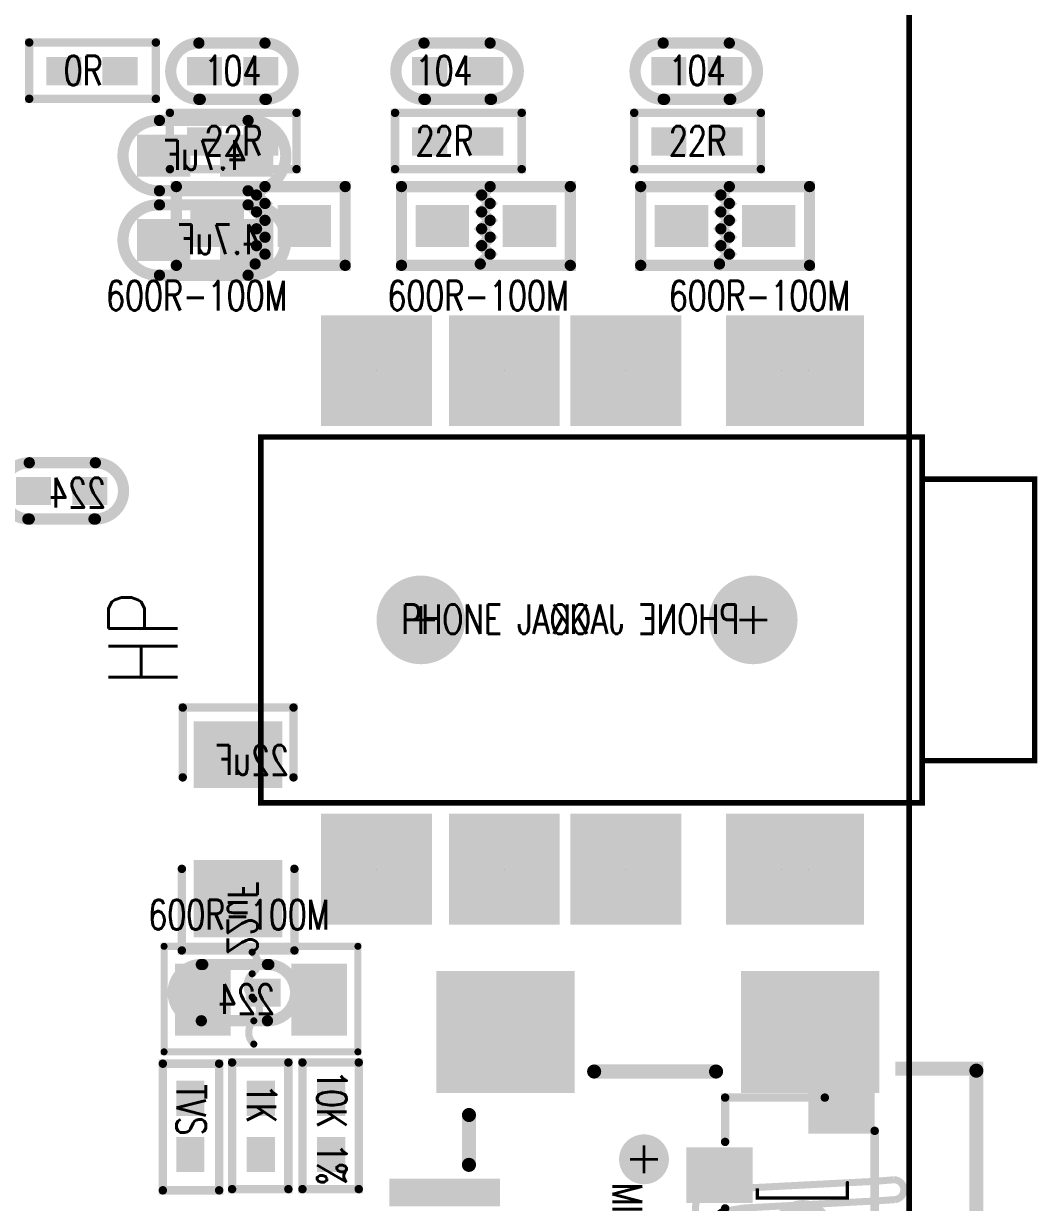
# Model space of a CAD drawing. Extents: x -10 to 105, y 1 to 70.
# Drawn here: x 84.87 to 103.17, y 33.17 to 54.45 of the extents above; entities that cross this region are included whole.
import ezdxf

# ---------------------------------------------------------------- set-up
doc = ezdxf.new("R2010")
doc.units = 0
doc.header["$MEASUREMENT"] = 0
doc.layers.get('0').update_dxf_attribs({"color": 4, "linetype": 'CONTINUOUS'})
for name, color, linetype in [('ATTRIBUTE_126', 56, 'CONTINUOUS'), ('ATTRIBUTE_129', 56, 'CONTINUOUS'), ('BOARD_OUTLINE_00', 4, 'CONTINUOUS'), ('DRIL_NPLTE_THRU_01', 16, 'CONTINUOUS'), ('DRIL_NPLTE_THRU_02', 3, 'CONTINUOUS'), ('DRIL_NPLTE_THRU_03', 96, 'CONTINUOUS'), ('DRIL_NPLTE_THRU_04', 146, 'CONTINUOUS'), ('DRIL_NPLTE_THRU_05', 2, 'CONTINUOUS'), ('DRIL_NPLTE_THRU_06', 186, 'CONTINUOUS'), ('DRIL_PLTE_THRU_01', 16, 'CONTINUOUS'), ('DRIL_PLTE_THRU_02', 3, 'CONTINUOUS'), ('DRIL_PLTE_THRU_03', 96, 'CONTINUOUS'), ('DRIL_PLTE_THRU_04', 146, 'CONTINUOUS'), ('DRIL_PLTE_THRU_05', 2, 'CONTINUOUS'), ('DRIL_PLTE_THRU_06', 186, 'CONTINUOUS'), ('DRIL_SYMBOL', 4, 'CONTINUOUS'), ('PADS_BOT', 150, 'CONTINUOUS'), ('PADS_INNER', 1, 'CONTINUOUS'), ('PADS_TOP', 1, 'CONTINUOUS'), ('PART_BOT_2DLINE_00', 56, 'CONTINUOUS'), ('PART_BOT_2DLINE_126', 56, 'CONTINUOUS'), ('PART_TOP_2DLINE_00', 56, 'CONTINUOUS'), ('PART_TOP_2DLINE_01', 56, 'CONTINUOUS'), ('PART_TOP_2DLINE_126', 56, 'CONTINUOUS'), ('TEXT_126', 56, 'CONTINUOUS')]:
    doc.layers.add(name, color=color, linetype=linetype)
doc.styles.add('W0$1016', font='simplex', dxfattribs={"width": 0.75})
doc.styles.add('W0$254', font='simplex', dxfattribs={"width": 0.75})

# ---------------------------------------------------------------- blocks, each defined once
blk = doc.blocks.new('BOARD_5725')
at = {"layer": 'BOARD_OUTLINE_00', "const_width": 0.1}
blk.add_lwpolyline([(-19.968, 1.016, 0.414214), (-18.952, 0), (79.016, 0, 0.414214), (80.032, 1.016), (80.032, 58.928, 0.414214), (79.016, 59.944), (-18.952, 59.944, 0.414214), (-19.968, 58.928)], format="xyb", close=True, dxfattribs=at)
blk = doc.blocks.new('SMOOTH_0$2032')
at = {"const_width": 0.1016}
blk.add_lwpolyline([(-0.0508, 0, 1), (0.0508, 0, 1)], format="xyb", close=True, dxfattribs=at)
blk = doc.blocks.new('PART_BODY_BOT_5733')
at = {"layer": 'PART_BOT_2DLINE_00', "const_width": 0.2032}
for points in [[(-0.6096, -0.508, -1), (-0.6096, 0.508)], [(0.5842, 0.508, -1), (0.5842, -0.508)]]:
    blk.add_lwpolyline(points, format="xyb", dxfattribs=at)
for points in [[(-0.6096, 0.508), (0.5842, 0.508)], [(-0.5842, -0.508), (0.6096, -0.508)]]:
    blk.add_lwpolyline(points, dxfattribs=at)
at = {"layer": 'PART_BOT_2DLINE_00'}
for p in [(-0.6096, 0.508), (-0.6096, 0.508), (0.5842, 0.508), (0.5842, 0.508), (-0.6096, -0.508), (-0.5842, -0.508), (0.5842, -0.508), (0.6096, -0.508)]:
    blk.add_blockref('SMOOTH_0$2032', p, dxfattribs=at)
blk = doc.blocks.new('DRIL_HOLE_0')
blk.add_lwpolyline([(0, 0, 1), (0, 0, 1)], format="xyb", close=True)
blk = doc.blocks.new('PAD_0')
blk.add_lwpolyline([(0, 0, 1), (0, 0, 1)], format="xyb", close=True)
blk = doc.blocks.new('PAD_2')
at = {"const_width": 0.508}
blk.add_lwpolyline([(-0.3175, 0), (0.3175, 0)], dxfattribs=at)
blk = doc.blocks.new('STK_BOT_8')
at = {"layer": 'DRIL_PLTE_THRU_01'}
blk.add_blockref('DRIL_HOLE_0', (0, 0), dxfattribs=at)
at = {"layer": 'DRIL_PLTE_THRU_02'}
blk.add_blockref('DRIL_HOLE_0', (0, 0), dxfattribs=at)
at = {"layer": 'DRIL_PLTE_THRU_03'}
blk.add_blockref('DRIL_HOLE_0', (0, 0), dxfattribs=at)
at = {"layer": 'DRIL_PLTE_THRU_04'}
blk.add_blockref('DRIL_HOLE_0', (0, 0), dxfattribs=at)
at = {"layer": 'DRIL_PLTE_THRU_05'}
blk.add_blockref('DRIL_HOLE_0', (0, 0), dxfattribs=at)
at = {"layer": 'DRIL_PLTE_THRU_06'}
blk.add_blockref('DRIL_HOLE_0', (0, 0), dxfattribs=at)
at = {"layer": 'PADS_BOT'}
blk.add_blockref('PAD_2', (0, 0), dxfattribs=at)
at = {"layer": 'PADS_INNER'}
blk.add_blockref('PAD_0', (0, 0), dxfattribs=at)
at = {"layer": 'PADS_TOP'}
blk.add_blockref('PAD_0', (0, 0), dxfattribs=at)
blk = doc.blocks.new('SYM_BOT_9')
for name, p in [('PART_BODY_BOT_5733', (0, 0)), ('STK_BOT_8', (-0.508, 0)), ('STK_BOT_8', (0.508, 0))]:
    blk.add_blockref(name, p)
blk = doc.blocks.new('PART_BOT_81')
blk.add_blockref('SYM_BOT_9', (0, 0))
at = {"layer": 'ATTRIBUTE_129', "style": 'W0$1016', "width": 0.75}
blk.add_text('224', height=0.5334, rotation=180, dxfattribs=at).set_placement((0.718, 0.383))
blk = doc.blocks.new('PART_BOT_87')
blk.add_blockref('SYM_BOT_9', (0, 0))
at = {"layer": 'ATTRIBUTE_129', "style": 'W0$1016', "width": 0.75}
blk.add_text('224', height=0.5334, dxfattribs=at).set_placement((-0.801, -0.297))
blk = doc.blocks.new('SMOOTH_0$1524')
at = {"const_width": 0.0762}
blk.add_lwpolyline([(-0.0381, 0, 1), (0.0381, 0, 1)], format="xyb", close=True, dxfattribs=at)
blk = doc.blocks.new('PART_BODY_BOT_5746')
at = {"layer": 'PART_BOT_2DLINE_126', "const_width": 0.152}
for points in [[(-0.762, 1.016), (-2.235, 1.016), (-2.235, -1.016), (-0.762, -1.016)], [(0.889, -1), (2.15, -1), (2.15, 1), (0.889, 1)]]:
    blk.add_lwpolyline(points, dxfattribs=at)
at = {"layer": 'PART_BOT_2DLINE_126'}
for p in [(-2.235, 1.016), (-0.762, 1.016), (0.889, 1), (2.15, 1), (-2.235, -1.016), (-0.762, -1.016), (0.889, -1), (2.15, -1)]:
    blk.add_blockref('SMOOTH_0$1524', p, dxfattribs=at)
blk = doc.blocks.new('PAD_14')
at = {"const_width": 1.399997}
blk.add_lwpolyline([(-0.799998, 0), (0.799998, 0)], dxfattribs=at)
blk = doc.blocks.new('STK_BOT_22')
at = {"layer": 'DRIL_PLTE_THRU_01'}
blk.add_blockref('DRIL_HOLE_0', (0, 0), dxfattribs=at)
at = {"layer": 'DRIL_PLTE_THRU_02'}
blk.add_blockref('DRIL_HOLE_0', (0, 0), dxfattribs=at)
at = {"layer": 'DRIL_PLTE_THRU_03'}
blk.add_blockref('DRIL_HOLE_0', (0, 0), dxfattribs=at)
at = {"layer": 'DRIL_PLTE_THRU_04'}
blk.add_blockref('DRIL_HOLE_0', (0, 0), dxfattribs=at)
at = {"layer": 'DRIL_PLTE_THRU_05'}
blk.add_blockref('DRIL_HOLE_0', (0, 0), dxfattribs=at)
at = {"layer": 'DRIL_PLTE_THRU_06'}
blk.add_blockref('DRIL_HOLE_0', (0, 0), dxfattribs=at)
at = {"layer": 'PADS_BOT', "rotation": 90}
blk.add_blockref('PAD_14', (0, 0), dxfattribs=at)
at = {"layer": 'PADS_INNER'}
blk.add_blockref('PAD_0', (0, 0), dxfattribs=at)
at = {"layer": 'PADS_TOP'}
blk.add_blockref('PAD_0', (0, 0), dxfattribs=at)
blk = doc.blocks.new('PAD_15')
at = {"const_width": 1.199997}
blk.add_lwpolyline([(-0.799998, 0), (0.799998, 0)], dxfattribs=at)
blk = doc.blocks.new('STK_BOT_21')
at = {"layer": 'DRIL_PLTE_THRU_01'}
blk.add_blockref('DRIL_HOLE_0', (0, 0), dxfattribs=at)
at = {"layer": 'DRIL_PLTE_THRU_02'}
blk.add_blockref('DRIL_HOLE_0', (0, 0), dxfattribs=at)
at = {"layer": 'DRIL_PLTE_THRU_03'}
blk.add_blockref('DRIL_HOLE_0', (0, 0), dxfattribs=at)
at = {"layer": 'DRIL_PLTE_THRU_04'}
blk.add_blockref('DRIL_HOLE_0', (0, 0), dxfattribs=at)
at = {"layer": 'DRIL_PLTE_THRU_05'}
blk.add_blockref('DRIL_HOLE_0', (0, 0), dxfattribs=at)
at = {"layer": 'DRIL_PLTE_THRU_06'}
blk.add_blockref('DRIL_HOLE_0', (0, 0), dxfattribs=at)
at = {"layer": 'PADS_BOT', "rotation": 90}
blk.add_blockref('PAD_15', (0, 0), dxfattribs=at)
at = {"layer": 'PADS_INNER'}
blk.add_blockref('PAD_0', (0, 0), dxfattribs=at)
at = {"layer": 'PADS_TOP'}
blk.add_blockref('PAD_0', (0, 0), dxfattribs=at)
blk = doc.blocks.new('SYM_BOT_22')
for name, p in [('STK_BOT_22', (-1.3, 0)), ('STK_BOT_21', (1.3, 0)), ('PART_BODY_BOT_5746', (0, 0))]:
    blk.add_blockref(name, p)
blk = doc.blocks.new('PART_BOT_137')
blk.add_blockref('SYM_BOT_22', (0, 0))
at = {"layer": 'ATTRIBUTE_129', "style": 'W0$1016', "width": 0.75}
blk.add_text('22uF', height=0.5334, rotation=270, dxfattribs=at).set_placement((0.938, 0.917))
blk.add_text('22uF', height=0.5334, dxfattribs=at).set_placement((-2.313, -0.185))
blk = doc.blocks.new('SMOOTH_0$127')
at = {"const_width": 0.0635}
blk.add_lwpolyline([(-0.03175, 0, 1), (0.03175, 0, 1)], format="xyb", close=True, dxfattribs=at)
blk = doc.blocks.new('PART_BODY_TOP_5756')
at = {"layer": 'PART_TOP_2DLINE_00', "const_width": 0.127}
blk.add_lwpolyline([(0.9652, 2), (0.9652, -1.5), (-0.9398, -1.5), (-0.9398, 2)], close=True, dxfattribs=at)
at = {"layer": 'PART_TOP_2DLINE_01', "const_width": 0.127}
for points in [[(-0.8, 0.38, -0.4368893), (-0.38, 0.38, 0.5177973), (0.01, 0.38)], [(0.05, 0.41, -0.437409), (0.47, 0.41, 0.5172441), (0.86, 0.41)]]:
    blk.add_lwpolyline(points, format="xyb", dxfattribs=at)
at = {"layer": 'PART_TOP_2DLINE_00'}
for p in [(-0.9398, 2), (0.9652, 2), (-0.9398, -1.5), (0.9652, -1.5)]:
    blk.add_blockref('SMOOTH_0$127', p, dxfattribs=at)
at = {"layer": 'PART_TOP_2DLINE_01'}
for p in [(-0.8, 0.38), (-0.38, 0.38), (0.01, 0.38), (0.05, 0.41), (0.47, 0.41), (0.86, 0.41)]:
    blk.add_blockref('SMOOTH_0$127', p, dxfattribs=at)
blk = doc.blocks.new('PAD_8')
at = {"const_width": 0.999998}
blk.add_lwpolyline([(-0.649986, 0), (0.649986, 0)], dxfattribs=at)
blk = doc.blocks.new('STK_TOP_41')
at = {"layer": 'DRIL_PLTE_THRU_01'}
blk.add_blockref('DRIL_HOLE_0', (0, 0), dxfattribs=at)
at = {"layer": 'DRIL_PLTE_THRU_02'}
blk.add_blockref('DRIL_HOLE_0', (0, 0), dxfattribs=at)
at = {"layer": 'DRIL_PLTE_THRU_03'}
blk.add_blockref('DRIL_HOLE_0', (0, 0), dxfattribs=at)
at = {"layer": 'DRIL_PLTE_THRU_04'}
blk.add_blockref('DRIL_HOLE_0', (0, 0), dxfattribs=at)
at = {"layer": 'DRIL_PLTE_THRU_05'}
blk.add_blockref('DRIL_HOLE_0', (0, 0), dxfattribs=at)
at = {"layer": 'DRIL_PLTE_THRU_06'}
blk.add_blockref('DRIL_HOLE_0', (0, 0), dxfattribs=at)
at = {"layer": 'PADS_BOT'}
blk.add_blockref('PAD_0', (0, 0), dxfattribs=at)
at = {"layer": 'PADS_INNER'}
blk.add_blockref('PAD_0', (0, 0), dxfattribs=at)
at = {"layer": 'PADS_TOP'}
blk.add_blockref('PAD_8', (0, 0), dxfattribs=at)
blk = doc.blocks.new('SYM_TOP_32')
for name, p in [('PART_BODY_TOP_5756', (0, 0)), ('STK_TOP_41', (0, 1.3)), ('STK_TOP_41', (0, -0.8))]:
    blk.add_blockref(name, p)
blk = doc.blocks.new('PART_TOP_236')
blk.add_blockref('SYM_TOP_32', (0, 0))
at = {"layer": 'ATTRIBUTE_126', "style": 'W0$1016', "width": 0.75}
blk.add_text('600R-100M', height=0.5334, rotation=270, dxfattribs=at).set_placement((1.27, 2.286))
blk = doc.blocks.new('PART_BODY_TOP_5731')
at = {"layer": 'PART_TOP_2DLINE_00', "const_width": 0.1524}
blk.add_lwpolyline([(-1.132078, -0.498094), (-1.132078, 0.517906), (1.153922, 0.517906), (1.153922, -0.498094)], close=True, dxfattribs=at)
at = {"layer": 'PART_TOP_2DLINE_00'}
for p in [(-1.132078, 0.517906), (1.153922, 0.517906), (-1.132078, -0.498094), (1.153922, -0.498094)]:
    blk.add_blockref('SMOOTH_0$1524', p, dxfattribs=at)
blk = doc.blocks.new('STK_TOP_8')
at = {"layer": 'DRIL_PLTE_THRU_01'}
blk.add_blockref('DRIL_HOLE_0', (0, 0), dxfattribs=at)
at = {"layer": 'DRIL_PLTE_THRU_02'}
blk.add_blockref('DRIL_HOLE_0', (0, 0), dxfattribs=at)
at = {"layer": 'DRIL_PLTE_THRU_03'}
blk.add_blockref('DRIL_HOLE_0', (0, 0), dxfattribs=at)
at = {"layer": 'DRIL_PLTE_THRU_04'}
blk.add_blockref('DRIL_HOLE_0', (0, 0), dxfattribs=at)
at = {"layer": 'DRIL_PLTE_THRU_05'}
blk.add_blockref('DRIL_HOLE_0', (0, 0), dxfattribs=at)
at = {"layer": 'DRIL_PLTE_THRU_06'}
blk.add_blockref('DRIL_HOLE_0', (0, 0), dxfattribs=at)
at = {"layer": 'PADS_BOT'}
blk.add_blockref('PAD_0', (0, 0), dxfattribs=at)
at = {"layer": 'PADS_INNER'}
blk.add_blockref('PAD_0', (0, 0), dxfattribs=at)
at = {"layer": 'PADS_TOP'}
blk.add_blockref('PAD_2', (0, 0), dxfattribs=at)
blk = doc.blocks.new('SYM_TOP_7')
for name, p in [('PART_BODY_TOP_5731', (0, 0)), ('STK_TOP_8', (-0.508, 0)), ('STK_TOP_8', (0.508, 0))]:
    blk.add_blockref(name, p)
blk = doc.blocks.new('PART_TOP_258')
blk.add_blockref('SYM_TOP_7', (0, 0))
at = {"layer": 'ATTRIBUTE_126', "style": 'W0$1016', "width": 0.75}
blk.add_text('10K 1%', height=0.5334, rotation=180, dxfattribs=at).set_placement((1.016, 0.254))
blk = doc.blocks.new('PART_TOP_261')
blk.add_blockref('SYM_TOP_7', (0, 0))
at = {"layer": 'ATTRIBUTE_126', "style": 'W0$1016', "width": 0.75}
blk.add_text('1K', height=0.5334, rotation=180, dxfattribs=at).set_placement((0.762, 0.254))
blk = doc.blocks.new('PART_TOP_303')
blk.add_blockref('SYM_TOP_7', (0, 0))
at = {"layer": 'ATTRIBUTE_126', "style": 'W0$1016', "width": 0.75}
blk.add_text('0R', height=0.5334, dxfattribs=at).set_placement((-0.508, -0.254))
blk = doc.blocks.new('SMOOTH_0$254')
at = {"const_width": 0.127}
blk.add_lwpolyline([(-0.0635, 0, 1), (0.0635, 0, 1)], format="xyb", close=True, dxfattribs=at)
blk = doc.blocks.new('SMOOTH_0$0599946667')
at = {"const_width": 0.03}
blk.add_lwpolyline([(-0.015, 0, 1), (0.015, 0, 1)], format="xyb", close=True, dxfattribs=at)
blk = doc.blocks.new('PART_BODY_TOP_5772')
at = {"layer": 'PART_TOP_2DLINE_126'}
for points, const_width in [([(-3.1, 0.56), (-2.2, 0.56)], 0.254), ([(2.1, 0.56), (3, 0.56)], 0.254), ([(-3.785, -3.9), (-3.785, -1.7)], 0.254), ([(3.785, -3.9), (3.785, -1.7)], 0.254), ([(-1.702, -6.273), (-1.448, -6.273), (-1.448, -4.647), (-1.499, -4.647), (-1.626, -4.647)], 0.06), ([(1.778, -6.273), (1.499, -6.273), (1.499, -4.647), (1.549, -4.647), (1.676, -4.647)], 0.06), ([(-3.785, -7.136), (-3.785, -8.6), (3.8, -8.6), (3.835, -8.6), (3.835, -7.136)], 0.254)]:
    blk.add_lwpolyline(points, dxfattribs=dict(at, const_width=const_width))
at = {"layer": 'PART_TOP_2DLINE_126', "const_width": 0.127}
blk.add_lwpolyline([(-1.275, -3.53, 0.414214), (-1.6, -3.855), (-1.753, -6.781), (-1.778, -7.136, 0.866227), (-1.422, -7.136), (-1.397, -6.781), (-1.27, -4.404), (-1.219, -4.085, -0.414214), (-1.044, -3.911), (1.095, -3.911, -0.414214), (1.27, -4.085), (1.321, -4.404), (1.448, -6.781), (1.473, -7.136, 0.930071), (1.831, -7.111), (1.803, -6.781), (1.651, -3.855, 0.414214), (1.325, -3.53)], format="xyb", close=True, dxfattribs=at)
at = {"layer": 'PART_TOP_2DLINE_126'}
for name, p in [('SMOOTH_0$254', (-3.1, 0.56)), ('SMOOTH_0$254', (-2.2, 0.56)), ('SMOOTH_0$254', (2.1, 0.56)), ('SMOOTH_0$254', (3, 0.56)), ('SMOOTH_0$254', (-3.785, -1.7)), ('SMOOTH_0$254', (3.785, -1.7)), ('SMOOTH_0$127', (-1.275, -3.53)), ('SMOOTH_0$254', (-3.785, -3.9)), ('SMOOTH_0$127', (-1.6, -3.855)), ('SMOOTH_0$254', (3.785, -3.9)), ('SMOOTH_0$127', (-1.219, -4.085)), ('SMOOTH_0$127', (-1.044, -3.911)), ('SMOOTH_0$127', (-1.27, -4.404)), ('SMOOTH_0$0599946667', (-1.499, -4.647)), ('SMOOTH_0$0599946667', (-1.448, -4.647)), ('SMOOTH_0$0599946667', (1.499, -4.647)), ('SMOOTH_0$0599946667', (1.549, -4.647)), ('SMOOTH_0$0599946667', (-1.702, -6.273)), ('SMOOTH_0$0599946667', (-1.448, -6.273)), ('SMOOTH_0$0599946667', (1.499, -6.273)), ('SMOOTH_0$0599946667', (1.778, -6.273)), ('SMOOTH_0$127', (-1.753, -6.781)), ('SMOOTH_0$127', (-1.397, -6.781)), ('SMOOTH_0$254', (-3.785, -7.136)), ('SMOOTH_0$127', (-1.778, -7.136)), ('SMOOTH_0$127', (-1.422, -7.136)), ('SMOOTH_0$254', (-3.785, -8.6)), ('SMOOTH_0$254', (3.8, -8.6))]:
    blk.add_blockref(name, p, dxfattribs=at)
blk = doc.blocks.new('PAD_36')
at = {"const_width": 0.5}
blk.add_lwpolyline([(-1, 0), (1, 0)], dxfattribs=at)
blk = doc.blocks.new('STK_TOP_59')
at = {"layer": 'DRIL_PLTE_THRU_01'}
blk.add_blockref('DRIL_HOLE_0', (0, 0), dxfattribs=at)
at = {"layer": 'DRIL_PLTE_THRU_02'}
blk.add_blockref('DRIL_HOLE_0', (0, 0), dxfattribs=at)
at = {"layer": 'DRIL_PLTE_THRU_03'}
blk.add_blockref('DRIL_HOLE_0', (0, 0), dxfattribs=at)
at = {"layer": 'DRIL_PLTE_THRU_04'}
blk.add_blockref('DRIL_HOLE_0', (0, 0), dxfattribs=at)
at = {"layer": 'DRIL_PLTE_THRU_05'}
blk.add_blockref('DRIL_HOLE_0', (0, 0), dxfattribs=at)
at = {"layer": 'DRIL_PLTE_THRU_06'}
blk.add_blockref('DRIL_HOLE_0', (0, 0), dxfattribs=at)
at = {"layer": 'PADS_BOT'}
blk.add_blockref('PAD_0', (0, 0), dxfattribs=at)
at = {"layer": 'PADS_INNER'}
blk.add_blockref('PAD_0', (0, 0), dxfattribs=at)
at = {"layer": 'PADS_TOP', "rotation": 90}
blk.add_blockref('PAD_36', (0, 0), dxfattribs=at)
blk = doc.blocks.new('PAD_37')
at = {"const_width": 2.2}
blk.add_lwpolyline([(-1.25, 0), (1.25, 0)], dxfattribs=at)
blk = doc.blocks.new('STK_TOP_60')
at = {"layer": 'DRIL_PLTE_THRU_01'}
blk.add_blockref('DRIL_HOLE_0', (0, 0), dxfattribs=at)
at = {"layer": 'DRIL_PLTE_THRU_02'}
blk.add_blockref('DRIL_HOLE_0', (0, 0), dxfattribs=at)
at = {"layer": 'DRIL_PLTE_THRU_03'}
blk.add_blockref('DRIL_HOLE_0', (0, 0), dxfattribs=at)
at = {"layer": 'DRIL_PLTE_THRU_04'}
blk.add_blockref('DRIL_HOLE_0', (0, 0), dxfattribs=at)
at = {"layer": 'DRIL_PLTE_THRU_05'}
blk.add_blockref('DRIL_HOLE_0', (0, 0), dxfattribs=at)
at = {"layer": 'DRIL_PLTE_THRU_06'}
blk.add_blockref('DRIL_HOLE_0', (0, 0), dxfattribs=at)
at = {"layer": 'PADS_BOT'}
blk.add_blockref('PAD_0', (0, 0), dxfattribs=at)
at = {"layer": 'PADS_INNER'}
blk.add_blockref('PAD_0', (0, 0), dxfattribs=at)
at = {"layer": 'PADS_TOP', "rotation": 90}
blk.add_blockref('PAD_37', (0, 0), dxfattribs=at)
blk = doc.blocks.new('DRIL_SYMBOL_0$899998')
at = {"layer": 'DRIL_SYMBOL', "const_width": 0.0508}
for points in [[(0, -0.254), (0, 0.254)], [(-0.254, 0), (0.254, 0)]]:
    blk.add_lwpolyline(points, dxfattribs=at)
blk = doc.blocks.new('DRIL_HOLE_0$899998')
at = {"const_width": 0.45}
blk.add_lwpolyline([(-0.225, 0, 1), (0.225, 0, 1)], format="xyb", close=True, dxfattribs=at)
blk.add_blockref('DRIL_SYMBOL_0$899998', (0, 0))
blk = doc.blocks.new('PAD_38')
at = {"const_width": 0.45}
blk.add_lwpolyline([(0, -0.225, 1), (0, 0.225, 1)], format="xyb", close=True, dxfattribs=at)
blk = doc.blocks.new('STK_TOP_61')
at = {"layer": 'DRIL_PLTE_THRU_01'}
blk.add_blockref('DRIL_HOLE_0$899998', (0, 0), dxfattribs=at)
at = {"layer": 'DRIL_PLTE_THRU_02'}
blk.add_blockref('DRIL_HOLE_0$899998', (0, 0), dxfattribs=at)
at = {"layer": 'DRIL_PLTE_THRU_03'}
blk.add_blockref('DRIL_HOLE_0$899998', (0, 0), dxfattribs=at)
at = {"layer": 'DRIL_PLTE_THRU_04'}
blk.add_blockref('DRIL_HOLE_0$899998', (0, 0), dxfattribs=at)
at = {"layer": 'DRIL_PLTE_THRU_05'}
blk.add_blockref('DRIL_HOLE_0$899998', (0, 0), dxfattribs=at)
at = {"layer": 'DRIL_PLTE_THRU_06'}
blk.add_blockref('DRIL_HOLE_0$899998', (0, 0), dxfattribs=at)
at = {"layer": 'PADS_BOT'}
blk.add_blockref('PAD_38', (0, 0), dxfattribs=at)
at = {"layer": 'PADS_INNER'}
blk.add_blockref('PAD_38', (0, 0), dxfattribs=at)
at = {"layer": 'PADS_TOP'}
blk.add_blockref('PAD_38', (0, 0), dxfattribs=at)
blk = doc.blocks.new('SYM_TOP_48')
for name, p in [('STK_TOP_60', (-4.5, -0.1)), ('STK_TOP_59', (-1.6, 1)), ('STK_TOP_59', (-0.8, 1)), ('STK_TOP_59', (0, 1)), ('STK_TOP_59', (0.8, 1)), ('STK_TOP_59', (1.6, 1)), ('STK_TOP_60', (4.5, -0.1)), ('PART_BODY_TOP_5772', (0, 0)), ('STK_TOP_61', (-2.2, -2.6)), ('STK_TOP_61', (2.2, -2.6)), ('STK_TOP_60', (-4.5, -5.6)), ('STK_TOP_60', (4.5, -5.6))]:
    blk.add_blockref(name, p)
blk = doc.blocks.new('PART_TOP_313')
blk.add_blockref('SYM_TOP_48', (0, 0))
at = {"layer": 'ATTRIBUTE_126', "style": 'W0$1016', "width": 0.75}
blk.add_text('MINI USB', height=0.5334, rotation=180, dxfattribs=at).set_placement((1.778, -2.032))
blk = doc.blocks.new('PART_BODY_TOP_5780')
at = {"layer": 'PART_TOP_2DLINE_00', "const_width": 0.1524}
blk.add_lwpolyline([(-1.132078, -0.498094), (-1.132078, 0.517906), (1.153922, 0.517906), (1.153922, -0.498094)], close=True, dxfattribs=at)
at = {"layer": 'PART_TOP_2DLINE_00'}
for p in [(-1.132078, 0.517906), (1.153922, 0.517906), (-1.132078, -0.498094), (1.153922, -0.498094)]:
    blk.add_blockref('SMOOTH_0$1524', p, dxfattribs=at)
blk = doc.blocks.new('SYM_TOP_56')
for name, p in [('PART_BODY_TOP_5780', (0, 0)), ('STK_TOP_8', (-0.508, 0)), ('STK_TOP_8', (0.508, 0))]:
    blk.add_blockref(name, p)
blk = doc.blocks.new('PART_TOP_331')
blk.add_blockref('SYM_TOP_56', (0, 0))
at = {"layer": 'ATTRIBUTE_126', "style": 'W0$1016', "width": 0.75}
blk.add_text('TVS', height=0.5334, dxfattribs=at).set_placement((-0.762, -0.254))
blk = doc.blocks.new('PART_BODY_TOP_5733')
at = {"layer": 'PART_TOP_2DLINE_00', "const_width": 0.2032}
for points in [[(-0.6096, -0.508, -1), (-0.6096, 0.508)], [(0.5842, 0.508, -1), (0.5842, -0.508)]]:
    blk.add_lwpolyline(points, format="xyb", dxfattribs=at)
for points in [[(-0.6096, 0.508), (0.5842, 0.508)], [(-0.5842, -0.508), (0.6096, -0.508)]]:
    blk.add_lwpolyline(points, dxfattribs=at)
at = {"layer": 'PART_TOP_2DLINE_00'}
for p in [(-0.6096, 0.508), (-0.6096, 0.508), (0.5842, 0.508), (0.5842, 0.508), (-0.6096, -0.508), (-0.5842, -0.508), (0.5842, -0.508), (0.6096, -0.508)]:
    blk.add_blockref('SMOOTH_0$2032', p, dxfattribs=at)
blk = doc.blocks.new('SYM_TOP_9')
for name, p in [('PART_BODY_TOP_5733', (0, 0)), ('STK_TOP_8', (-0.508, 0)), ('STK_TOP_8', (0.508, 0))]:
    blk.add_blockref(name, p)
blk = doc.blocks.new('PART_TOP_336')
blk.add_blockref('SYM_TOP_9', (0, 0))
at = {"layer": 'ATTRIBUTE_126', "style": 'W0$1016', "width": 0.75}
blk.add_text('104', height=0.5334, dxfattribs=at).set_placement((-0.508, -0.254))
blk = doc.blocks.new('PART_TOP_337')
blk.add_blockref('SYM_TOP_9', (0, 0))
at = {"layer": 'ATTRIBUTE_126', "style": 'W0$1016', "width": 0.75}
blk.add_text('104', height=0.5334, dxfattribs=at).set_placement((-0.762, -0.254))
blk = doc.blocks.new('PART_TOP_338')
blk.add_blockref('SYM_TOP_9', (0, 0))
at = {"layer": 'ATTRIBUTE_126', "style": 'W0$1016', "width": 0.75}
blk.add_text('104', height=0.5334, dxfattribs=at).set_placement((-0.508, -0.254))
blk = doc.blocks.new('PART_BODY_TOP_5783')
at = {"layer": 'PART_TOP_2DLINE_00', "const_width": 0.2032}
blk.add_lwpolyline([(-1.524, 0.7112), (1.524, 0.7112), (1.524, -0.7112), (-1.524, -0.7112)], close=True, dxfattribs=at)
blk.add_lwpolyline([(0.0762, 0.7112), (-0.0762, 0.5588), (0.0762, 0.4064), (-0.0762, 0.254), (0.0762, 0.1016), (-0.0762, -0.0508), (0.0762, -0.2032), (-0.0762, -0.3556), (0.0762, -0.508), (-0.1016, -0.6858)], dxfattribs=at)
at = {"layer": 'PART_TOP_2DLINE_00'}
for p in [(-1.524, 0.7112), (-0.0762, 0.5588), (0.0762, 0.7112), (1.524, 0.7112), (0.0762, 0.4064), (-0.0762, 0.254), (-0.0762, -0.0508), (0.0762, 0.1016), (0.0762, -0.2032), (-0.0762, -0.3556), (0.0762, -0.508), (-1.524, -0.7112), (-0.1016, -0.6858), (1.524, -0.7112)]:
    blk.add_blockref('SMOOTH_0$2032', p, dxfattribs=at)
blk = doc.blocks.new('PAD_3')
at = {"const_width": 0.762}
blk.add_lwpolyline([(-0.4826, 0), (0.4826, 0)], dxfattribs=at)
blk = doc.blocks.new('STK_TOP_10')
at = {"layer": 'DRIL_PLTE_THRU_01'}
blk.add_blockref('DRIL_HOLE_0', (0, 0), dxfattribs=at)
at = {"layer": 'DRIL_PLTE_THRU_02'}
blk.add_blockref('DRIL_HOLE_0', (0, 0), dxfattribs=at)
at = {"layer": 'DRIL_PLTE_THRU_03'}
blk.add_blockref('DRIL_HOLE_0', (0, 0), dxfattribs=at)
at = {"layer": 'DRIL_PLTE_THRU_04'}
blk.add_blockref('DRIL_HOLE_0', (0, 0), dxfattribs=at)
at = {"layer": 'DRIL_PLTE_THRU_05'}
blk.add_blockref('DRIL_HOLE_0', (0, 0), dxfattribs=at)
at = {"layer": 'DRIL_PLTE_THRU_06'}
blk.add_blockref('DRIL_HOLE_0', (0, 0), dxfattribs=at)
at = {"layer": 'PADS_BOT'}
blk.add_blockref('PAD_0', (0, 0), dxfattribs=at)
at = {"layer": 'PADS_INNER'}
blk.add_blockref('PAD_0', (0, 0), dxfattribs=at)
at = {"layer": 'PADS_TOP'}
blk.add_blockref('PAD_3', (0, 0), dxfattribs=at)
blk = doc.blocks.new('SYM_TOP_59')
for name, p in [('PART_BODY_TOP_5783', (0, 0)), ('STK_TOP_10', (-0.7874, 0)), ('STK_TOP_10', (0.7874, 0))]:
    blk.add_blockref(name, p)
blk = doc.blocks.new('PART_TOP_339')
blk.add_blockref('SYM_TOP_59', (0, 0))
at = {"layer": 'ATTRIBUTE_126', "style": 'W0$1016', "width": 0.75}
blk.add_text('600R-100M', height=0.5334, dxfattribs=at).set_placement((-2.794, -1.524))
blk = doc.blocks.new('PART_TOP_340')
blk.add_blockref('SYM_TOP_59', (0, 0))
at = {"layer": 'ATTRIBUTE_126', "style": 'W0$1016', "width": 0.75}
blk.add_text('600R-100M', height=0.5334, dxfattribs=at).set_placement((-1.778, -1.524))
blk = doc.blocks.new('PART_TOP_341')
blk.add_blockref('SYM_TOP_59', (0, 0))
at = {"layer": 'ATTRIBUTE_126', "style": 'W0$1016', "width": 0.75}
blk.add_text('600R-100M', height=0.5334, dxfattribs=at).set_placement((-1.016, -1.524))
blk = doc.blocks.new('PART_TOP_342')
blk.add_blockref('SYM_TOP_7', (0, 0))
at = {"layer": 'ATTRIBUTE_126', "style": 'W0$1016', "width": 0.75}
blk.add_text('22R', height=0.5334, dxfattribs=at).set_placement((-0.508, -0.254))
blk = doc.blocks.new('PART_TOP_343')
blk.add_blockref('SYM_TOP_7', (0, 0))
at = {"layer": 'ATTRIBUTE_126', "style": 'W0$1016', "width": 0.75}
blk.add_text('22R', height=0.5334, dxfattribs=at).set_placement((-0.762, -0.254))
blk = doc.blocks.new('PART_TOP_344')
blk.add_blockref('SYM_TOP_7', (0, 0))
at = {"layer": 'ATTRIBUTE_126', "style": 'W0$1016', "width": 0.75}
blk.add_text('22R', height=0.5334, dxfattribs=at).set_placement((-0.508, -0.254))
blk = doc.blocks.new('PART_BODY_BOT_5741')
at = {"layer": 'PART_BOT_2DLINE_00', "const_width": 0.2032}
blk.add_lwpolyline([(-0.025146, 0.635), (1.575054, 0.635, -1.036434944), (1.575054, -0.635), (-0.025146, -0.635, -1.07236871)], format="xyb", close=True, dxfattribs=at)
at = {"layer": 'PART_BOT_2DLINE_00'}
for p in [(-0.025146, 0.635), (1.575054, 0.635), (-0.025146, -0.635), (1.575054, -0.635)]:
    blk.add_blockref('SMOOTH_0$2032', p, dxfattribs=at)
blk = doc.blocks.new('STK_BOT_10')
at = {"layer": 'DRIL_PLTE_THRU_01'}
blk.add_blockref('DRIL_HOLE_0', (0, 0), dxfattribs=at)
at = {"layer": 'DRIL_PLTE_THRU_02'}
blk.add_blockref('DRIL_HOLE_0', (0, 0), dxfattribs=at)
at = {"layer": 'DRIL_PLTE_THRU_03'}
blk.add_blockref('DRIL_HOLE_0', (0, 0), dxfattribs=at)
at = {"layer": 'DRIL_PLTE_THRU_04'}
blk.add_blockref('DRIL_HOLE_0', (0, 0), dxfattribs=at)
at = {"layer": 'DRIL_PLTE_THRU_05'}
blk.add_blockref('DRIL_HOLE_0', (0, 0), dxfattribs=at)
at = {"layer": 'DRIL_PLTE_THRU_06'}
blk.add_blockref('DRIL_HOLE_0', (0, 0), dxfattribs=at)
at = {"layer": 'PADS_BOT'}
blk.add_blockref('PAD_3', (0, 0), dxfattribs=at)
at = {"layer": 'PADS_INNER'}
blk.add_blockref('PAD_0', (0, 0), dxfattribs=at)
at = {"layer": 'PADS_TOP'}
blk.add_blockref('PAD_0', (0, 0), dxfattribs=at)
blk = doc.blocks.new('SYM_BOT_17')
for name, p in [('PART_BODY_BOT_5741', (0, 0)), ('STK_BOT_10', (0, 0)), ('STK_BOT_10', (1.500124, 0))]:
    blk.add_blockref(name, p)
blk = doc.blocks.new('PART_BOT_347')
blk.add_blockref('SYM_BOT_17', (0, 0))
at = {"layer": 'ATTRIBUTE_129', "style": 'W0$1016', "width": 0.75}
blk.add_text('4.7uF', height=0.5334, dxfattribs=at).set_placement((-0.254, -0.254))
blk = doc.blocks.new('PART_BOT_348')
blk.add_blockref('SYM_BOT_17', (0, 0))
at = {"layer": 'ATTRIBUTE_129', "style": 'W0$1016', "width": 0.75}
blk.add_text('4.7uF', height=0.5334, dxfattribs=at).set_placement((0, -0.254))
blk = doc.blocks.new('SMOOTH_0$100076')
at = {"const_width": 0.05}
blk.add_lwpolyline([(-0.025, 0, 1), (0.025, 0, 1)], format="xyb", close=True, dxfattribs=at)
blk = doc.blocks.new('PART_BODY_BOT_5786')
at = {"layer": 'PART_BOT_2DLINE_126', "const_width": 0.1}
for points in [[(-3.048, 3.302), (8.89, 3.302), (8.89, -3.302), (-3.048, -3.302)], [(-5.08, 2.54), (-3.048, 2.54), (-3.048, -2.54), (-5.08, -2.54)]]:
    blk.add_lwpolyline(points, close=True, dxfattribs=at)
at = {"layer": 'PART_BOT_2DLINE_126'}
for p in [(-3.048, 3.302), (8.89, 3.302), (-5.08, 2.54), (-3.048, 2.54), (-5.08, -2.54), (-3.048, -2.54), (-3.048, -3.302), (8.89, -3.302)]:
    blk.add_blockref('SMOOTH_0$100076', p, dxfattribs=at)
blk = doc.blocks.new('PAD_50')
blk.add_lwpolyline([(0, 0), (0, 0)])
blk = doc.blocks.new('PAD_51')
at = {"const_width": 2}
blk.add_lwpolyline([(-1, 0), (1, 0)], dxfattribs=at)
blk = doc.blocks.new('STK_BOT_129')
at = {"layer": 'DRIL_PLTE_THRU_01'}
blk.add_blockref('DRIL_HOLE_0', (0, 0), dxfattribs=at)
at = {"layer": 'DRIL_PLTE_THRU_02'}
blk.add_blockref('DRIL_HOLE_0', (0, 0), dxfattribs=at)
at = {"layer": 'DRIL_PLTE_THRU_03'}
blk.add_blockref('DRIL_HOLE_0', (0, 0), dxfattribs=at)
at = {"layer": 'DRIL_PLTE_THRU_04'}
blk.add_blockref('DRIL_HOLE_0', (0, 0), dxfattribs=at)
at = {"layer": 'DRIL_PLTE_THRU_05'}
blk.add_blockref('DRIL_HOLE_0', (0, 0), dxfattribs=at)
at = {"layer": 'DRIL_PLTE_THRU_06'}
blk.add_blockref('DRIL_HOLE_0', (0, 0), dxfattribs=at)
at = {"layer": 'PADS_BOT', "rotation": 90}
blk.add_blockref('PAD_50', (0, 0), dxfattribs=at)
at = {"layer": 'PADS_INNER'}
blk.add_blockref('PAD_0', (0, 0), dxfattribs=at)
at = {"layer": 'PADS_TOP'}
blk.add_blockref('PAD_51', (0, 0), dxfattribs=at)
blk = doc.blocks.new('DRIL_SYMBOL_1$6')
at = {"layer": 'DRIL_SYMBOL', "const_width": 0.0508}
for points in [[(0, -0.254), (0, 0.254)], [(-0.254, 0), (0.254, 0)]]:
    blk.add_lwpolyline(points, dxfattribs=at)
blk = doc.blocks.new('DRIL_HOLE_1$6')
at = {"const_width": 0.8}
blk.add_lwpolyline([(-0.4, 0, 1), (0.4, 0, 1)], format="xyb", close=True, dxfattribs=at)
blk.add_blockref('DRIL_SYMBOL_1$6', (0, 0))
blk = doc.blocks.new('PAD_52')
at = {"const_width": 0.8}
blk.add_lwpolyline([(0, -0.4, 1), (0, 0.4, 1)], format="xyb", close=True, dxfattribs=at)
blk = doc.blocks.new('STK_BOT_75')
at = {"layer": 'DRIL_PLTE_THRU_01'}
blk.add_blockref('DRIL_HOLE_1$6', (0, 0), dxfattribs=at)
at = {"layer": 'DRIL_PLTE_THRU_02'}
blk.add_blockref('DRIL_HOLE_1$6', (0, 0), dxfattribs=at)
at = {"layer": 'DRIL_PLTE_THRU_03'}
blk.add_blockref('DRIL_HOLE_1$6', (0, 0), dxfattribs=at)
at = {"layer": 'DRIL_PLTE_THRU_04'}
blk.add_blockref('DRIL_HOLE_1$6', (0, 0), dxfattribs=at)
at = {"layer": 'DRIL_PLTE_THRU_05'}
blk.add_blockref('DRIL_HOLE_1$6', (0, 0), dxfattribs=at)
at = {"layer": 'DRIL_PLTE_THRU_06'}
blk.add_blockref('DRIL_HOLE_1$6', (0, 0), dxfattribs=at)
at = {"layer": 'PADS_BOT'}
blk.add_blockref('PAD_52', (0, 0), dxfattribs=at)
at = {"layer": 'PADS_INNER'}
blk.add_blockref('PAD_52', (0, 0), dxfattribs=at)
at = {"layer": 'PADS_TOP'}
blk.add_blockref('PAD_52', (0, 0), dxfattribs=at)
blk = doc.blocks.new('SYM_BOT_62')
for name, p in [('STK_BOT_129', (-0.508, 4.5)), ('STK_BOT_129', (4.492, 4.5)), ('PART_BODY_BOT_5786', (0, 0)), ('STK_BOT_75', (0, 0)), ('STK_BOT_75', (6, 0)), ('STK_BOT_129', (-1, -4.5)), ('STK_BOT_129', (2.3, -4.5)), ('STK_BOT_129', (6.8, -4.5))]:
    blk.add_blockref(name, p)
blk = doc.blocks.new('PART_BOT_349')
blk.add_blockref('SYM_BOT_62', (0, 0))
at = {"layer": 'ATTRIBUTE_129', "style": 'W0$1016', "width": 0.75}
blk.add_text('PHONE JACK', height=0.5334, dxfattribs=at).set_placement((0.254, -0.254))
blk = doc.blocks.new('PART_BODY_TOP_5786')
at = {"layer": 'PART_TOP_2DLINE_126', "const_width": 0.1}
for points in [[(-3.048, 3.302), (8.89, 3.302), (8.89, -3.302), (-3.048, -3.302)], [(-5.08, 2.54), (-3.048, 2.54), (-3.048, -2.54), (-5.08, -2.54)]]:
    blk.add_lwpolyline(points, close=True, dxfattribs=at)
at = {"layer": 'PART_TOP_2DLINE_126'}
for p in [(-3.048, 3.302), (8.89, 3.302), (-5.08, 2.54), (-3.048, 2.54), (-5.08, -2.54), (-3.048, -2.54), (-3.048, -3.302), (8.89, -3.302)]:
    blk.add_blockref('SMOOTH_0$100076', p, dxfattribs=at)
blk = doc.blocks.new('STK_TOP_129')
at = {"layer": 'DRIL_PLTE_THRU_01'}
blk.add_blockref('DRIL_HOLE_0', (0, 0), dxfattribs=at)
at = {"layer": 'DRIL_PLTE_THRU_02'}
blk.add_blockref('DRIL_HOLE_0', (0, 0), dxfattribs=at)
at = {"layer": 'DRIL_PLTE_THRU_03'}
blk.add_blockref('DRIL_HOLE_0', (0, 0), dxfattribs=at)
at = {"layer": 'DRIL_PLTE_THRU_04'}
blk.add_blockref('DRIL_HOLE_0', (0, 0), dxfattribs=at)
at = {"layer": 'DRIL_PLTE_THRU_05'}
blk.add_blockref('DRIL_HOLE_0', (0, 0), dxfattribs=at)
at = {"layer": 'DRIL_PLTE_THRU_06'}
blk.add_blockref('DRIL_HOLE_0', (0, 0), dxfattribs=at)
at = {"layer": 'PADS_BOT'}
blk.add_blockref('PAD_51', (0, 0), dxfattribs=at)
at = {"layer": 'PADS_INNER'}
blk.add_blockref('PAD_0', (0, 0), dxfattribs=at)
at = {"layer": 'PADS_TOP', "rotation": 90}
blk.add_blockref('PAD_50', (0, 0), dxfattribs=at)
blk = doc.blocks.new('STK_TOP_75')
at = {"layer": 'DRIL_PLTE_THRU_01'}
blk.add_blockref('DRIL_HOLE_1$6', (0, 0), dxfattribs=at)
at = {"layer": 'DRIL_PLTE_THRU_02'}
blk.add_blockref('DRIL_HOLE_1$6', (0, 0), dxfattribs=at)
at = {"layer": 'DRIL_PLTE_THRU_03'}
blk.add_blockref('DRIL_HOLE_1$6', (0, 0), dxfattribs=at)
at = {"layer": 'DRIL_PLTE_THRU_04'}
blk.add_blockref('DRIL_HOLE_1$6', (0, 0), dxfattribs=at)
at = {"layer": 'DRIL_PLTE_THRU_05'}
blk.add_blockref('DRIL_HOLE_1$6', (0, 0), dxfattribs=at)
at = {"layer": 'DRIL_PLTE_THRU_06'}
blk.add_blockref('DRIL_HOLE_1$6', (0, 0), dxfattribs=at)
at = {"layer": 'PADS_BOT'}
blk.add_blockref('PAD_52', (0, 0), dxfattribs=at)
at = {"layer": 'PADS_INNER'}
blk.add_blockref('PAD_52', (0, 0), dxfattribs=at)
at = {"layer": 'PADS_TOP'}
blk.add_blockref('PAD_52', (0, 0), dxfattribs=at)
blk = doc.blocks.new('SYM_TOP_62')
for name, p in [('STK_TOP_129', (-0.508, 4.5)), ('STK_TOP_129', (4.492, 4.5)), ('PART_BODY_TOP_5786', (0, 0)), ('STK_TOP_75', (0, 0)), ('STK_TOP_75', (6, 0)), ('STK_TOP_129', (-1, -4.5)), ('STK_TOP_129', (2.3, -4.5)), ('STK_TOP_129', (6.8, -4.5))]:
    blk.add_blockref(name, p)
blk = doc.blocks.new('PART_TOP_350')
blk.add_blockref('SYM_TOP_62', (0, 0))
at = {"layer": 'ATTRIBUTE_126', "style": 'W0$1016', "width": 0.75}
blk.add_text('PHONE JACK', height=0.5334, rotation=180, dxfattribs=at).set_placement((6.35, 0.254))
blk = doc.blocks.new('PART_BODY_BOT_5804')
at = {"layer": 'PART_BOT_2DLINE_126', "const_width": 0.152}
for points in [[(0.8, 2.7), (0.8, 3.7), (3.4, 3.7), (3.4, 2.7)], [(-0.8, 2.7), (5, 2.7)], [(-1.4, 1.8), (-1.4, 0), (-0.6, 0)], [(5.6, 1.8), (5.6, 0), (4.8, 0)], [(0.6, 0), (3.6, 0)]]:
    blk.add_lwpolyline(points, dxfattribs=at)
at = {"layer": 'PART_BOT_2DLINE_126'}
for p in [(0.8, 3.7), (3.4, 3.7), (-0.8, 2.7), (0.8, 2.7), (3.4, 2.7), (5, 2.7), (-1.4, 1.8), (5.6, 1.8), (-1.4, 0), (-0.6, 0), (0.6, 0), (3.6, 0), (4.8, 0), (5.6, 0)]:
    blk.add_blockref('SMOOTH_0$1524', p, dxfattribs=at)
blk = doc.blocks.new('PAD_56')
at = {"const_width": 1}
blk.add_lwpolyline([(-0.6, 0), (0.6, 0)], dxfattribs=at)
blk = doc.blocks.new('STK_BOT_103')
at = {"layer": 'DRIL_PLTE_THRU_01'}
blk.add_blockref('DRIL_HOLE_0', (0, 0), dxfattribs=at)
at = {"layer": 'DRIL_PLTE_THRU_02'}
blk.add_blockref('DRIL_HOLE_0', (0, 0), dxfattribs=at)
at = {"layer": 'DRIL_PLTE_THRU_03'}
blk.add_blockref('DRIL_HOLE_0', (0, 0), dxfattribs=at)
at = {"layer": 'DRIL_PLTE_THRU_04'}
blk.add_blockref('DRIL_HOLE_0', (0, 0), dxfattribs=at)
at = {"layer": 'DRIL_PLTE_THRU_05'}
blk.add_blockref('DRIL_HOLE_0', (0, 0), dxfattribs=at)
at = {"layer": 'DRIL_PLTE_THRU_06'}
blk.add_blockref('DRIL_HOLE_0', (0, 0), dxfattribs=at)
at = {"layer": 'PADS_BOT', "rotation": 90}
blk.add_blockref('PAD_56', (0, 0), dxfattribs=at)
at = {"layer": 'PADS_INNER'}
blk.add_blockref('PAD_0', (0, 0), dxfattribs=at)
at = {"layer": 'PADS_TOP'}
blk.add_blockref('PAD_0', (0, 0), dxfattribs=at)
blk = doc.blocks.new('PAD_57')
at = {"const_width": 1.2}
blk.add_lwpolyline([(-0.85, 0), (0.85, 0)], dxfattribs=at)
blk = doc.blocks.new('STK_BOT_104')
at = {"layer": 'DRIL_PLTE_THRU_01'}
blk.add_blockref('DRIL_HOLE_0', (0, 0), dxfattribs=at)
at = {"layer": 'DRIL_PLTE_THRU_02'}
blk.add_blockref('DRIL_HOLE_0', (0, 0), dxfattribs=at)
at = {"layer": 'DRIL_PLTE_THRU_03'}
blk.add_blockref('DRIL_HOLE_0', (0, 0), dxfattribs=at)
at = {"layer": 'DRIL_PLTE_THRU_04'}
blk.add_blockref('DRIL_HOLE_0', (0, 0), dxfattribs=at)
at = {"layer": 'DRIL_PLTE_THRU_05'}
blk.add_blockref('DRIL_HOLE_0', (0, 0), dxfattribs=at)
at = {"layer": 'DRIL_PLTE_THRU_06'}
blk.add_blockref('DRIL_HOLE_0', (0, 0), dxfattribs=at)
at = {"layer": 'PADS_BOT'}
blk.add_blockref('PAD_57', (0, 0), dxfattribs=at)
at = {"layer": 'PADS_INNER'}
blk.add_blockref('PAD_0', (0, 0), dxfattribs=at)
at = {"layer": 'PADS_TOP'}
blk.add_blockref('PAD_0', (0, 0), dxfattribs=at)
blk = doc.blocks.new('DRIL_SYMBOL_1$1')
at = {"layer": 'DRIL_SYMBOL', "const_width": 0.0508}
for points in [[(0, -0.254), (0, 0.254)], [(-0.254, 0), (0.254, 0)]]:
    blk.add_lwpolyline(points, dxfattribs=at)
blk = doc.blocks.new('DRIL_HOLE_1$1')
at = {"const_width": 0.55}
blk.add_lwpolyline([(-0.275, 0, 1), (0.275, 0, 1)], format="xyb", close=True, dxfattribs=at)
blk.add_blockref('DRIL_SYMBOL_1$1', (0, 0))
blk = doc.blocks.new('PAD_58')
at = {"const_width": 0.55}
blk.add_lwpolyline([(0, -0.275, 1), (0, 0.275, 1)], format="xyb", close=True, dxfattribs=at)
blk = doc.blocks.new('STK_BOT_102')
at = {"layer": 'DRIL_NPLTE_THRU_01'}
blk.add_blockref('DRIL_HOLE_1$1', (0, 0), dxfattribs=at)
at = {"layer": 'DRIL_NPLTE_THRU_02'}
blk.add_blockref('DRIL_HOLE_1$1', (0, 0), dxfattribs=at)
at = {"layer": 'DRIL_NPLTE_THRU_03'}
blk.add_blockref('DRIL_HOLE_1$1', (0, 0), dxfattribs=at)
at = {"layer": 'DRIL_NPLTE_THRU_04'}
blk.add_blockref('DRIL_HOLE_1$1', (0, 0), dxfattribs=at)
at = {"layer": 'DRIL_NPLTE_THRU_05'}
blk.add_blockref('DRIL_HOLE_1$1', (0, 0), dxfattribs=at)
at = {"layer": 'DRIL_NPLTE_THRU_06'}
blk.add_blockref('DRIL_HOLE_1$1', (0, 0), dxfattribs=at)
at = {"layer": 'PADS_BOT'}
blk.add_blockref('PAD_58', (0, 0), dxfattribs=at)
at = {"layer": 'PADS_INNER'}
blk.add_blockref('PAD_58', (0, 0), dxfattribs=at)
at = {"layer": 'PADS_TOP'}
blk.add_blockref('PAD_58', (0, 0), dxfattribs=at)
blk = doc.blocks.new('SYM_BOT_67')
for name, p in [('PART_BODY_BOT_5804', (0, 0)), ('STK_BOT_104', (-1.6, 2.1)), ('STK_BOT_104', (5.80009, 2.1)), ('STK_BOT_102', (1, 1.4)), ('STK_BOT_102', (3.2, 1.4)), ('STK_BOT_103', (0, -0.1)), ('STK_BOT_103', (4.2, -0.1))]:
    blk.add_blockref(name, p)
blk = doc.blocks.new('PART_BOT_367')
blk.add_blockref('SYM_BOT_67', (0, 0))
at = {"layer": 'ATTRIBUTE_129', "style": 'W0$1016', "width": 0.75}
blk.add_text('KEY', height=0.5334, dxfattribs=at).set_placement((1.016, 0.762))

msp = doc.modelspace()

# ---------------------------------------------------------------- block references
for name, p in [('BOARD_5725', (20.828, 1.524)), ('PART_TOP_303', (86.106, 53.594)), ('PART_TOP_338', (88.646, 53.594)), ('PART_TOP_337', (92.71, 53.594)), ('PART_TOP_336', (97.028, 53.594)), ('PART_TOP_344', (88.646, 52.324)), ('PART_TOP_343', (92.71, 52.324)), ('PART_TOP_342', (97.028, 52.324)), ('PART_TOP_339', (89.154, 50.8)), ('PART_TOP_340', (93.218, 50.8)), ('PART_TOP_341', (97.536, 50.8))]:
    msp.add_blockref(name, p)
at = {"xscale": -1}
for name, p in [('PART_BOT_348', (88.9, 52.07)), ('PART_BOT_347', (88.9, 50.546)), ('PART_BOT_349', (98.044, 43.688)), ('PART_BOT_87', (85.559, 46.017))]:
    msp.add_blockref(name, p, dxfattribs=at)
for name, p, rotation in [('PART_TOP_350', (98.044, 43.688), 180), ('PART_TOP_236', (89.408, 36.83), 90), ('PART_TOP_313', (93.472, 31.75), 90), ('PART_TOP_261', (89.154, 34.544), 90), ('PART_TOP_258', (90.424, 34.544), 90), ('PART_TOP_331', (87.884, 34.544), 270)]:
    msp.add_blockref(name, p, dxfattribs=dict(rotation=rotation))
for name, p, rotation in [('PART_BOT_137', (88.745, 39.956), 270), ('PART_BOT_81', (88.69, 36.959), 180), ('PART_BOT_367', (97.536, 29.464), 270)]:
    msp.add_blockref(name, p, dxfattribs=dict(at, rotation=rotation))

# ---------------------------------------------------------------- texts
at = {"layer": 'TEXT_126', "style": 'W0$254', "width": 0.75}
msp.add_text('HP', height=1.2446, rotation=90, dxfattribs=at).set_placement((87.648, 42.492))

doc.saveas('drawing.dxf')
